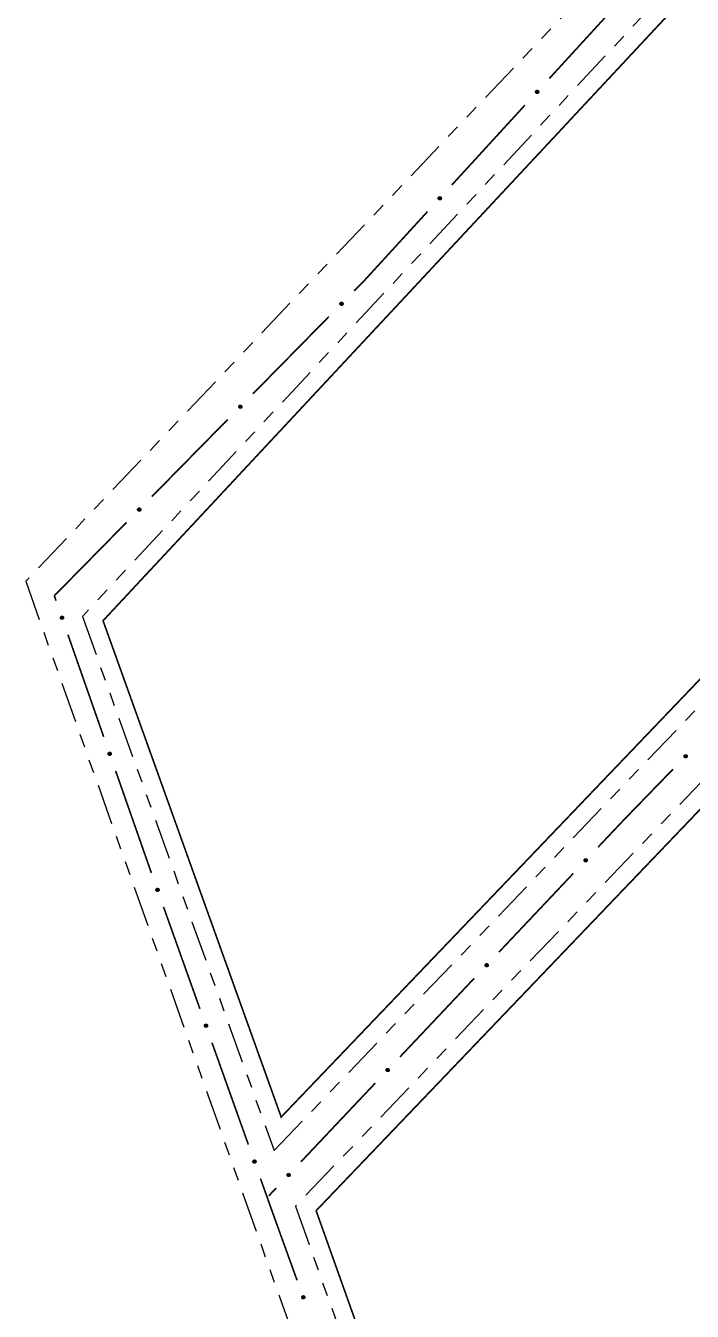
# Model space of a CAD drawing. Extents: x 212200 to 214553, y 4880545 to 4882659.
# Drawn here: x 213938.9 to 214012.8, y 4881554.6 to 4881697.3 of the extents above; entities that cross this region are included whole.
import ezdxf

# ---------------------------------------------------------------- set-up
doc = ezdxf.new("R2010")
doc.units = 0
doc.header["$LTSCALE"] = 1.5
doc.header["$MEASUREMENT"] = 0
doc.linetypes.add('TRACO_12', pattern=[2.5, 2, -0.5])
doc.linetypes.add('TRACO_25', pattern=[8, 3, -1, 1, -1, 1, -1])
for name, color, linetype in [('RU-QUADRA', 210, 'CONTINUOUS'), ('SV-EIXO-RUA-N-PAV', 6, 'CONTINUOUS'), ('SV-RUA-NAO-PAV', 7, 'CONTINUOUS')]:
    doc.layers.add(name, color=color, linetype=linetype)

msp = doc.modelspace()

# ---------------------------------------------------------------- linework, layer by layer
at = {"layer": 'RU-QUADRA', "linetype": 'TRACO_12', "const_width": 0.18, "flags": 128}
for points in [[(214079.989255, 4881694.151994), (214028.176331, 4881717.840353), (213947.46777, 4881631.260994), (213967.219818, 4881576.190486)], [(213990.788449, 4881510.471295), (214139.455802, 4881667.109286), (214089.6464, 4881689.77429), (213971.093895, 4881565.79925)]]:
    msp.add_lwpolyline(points, close=True, dxfattribs=at)
at = {"layer": 'SV-EIXO-RUA-N-PAV', "const_width": 0.18}
for points in [[(214005.044856, 4881700.269904), (213996.94549, 4881691.415512)], [(213994.245701, 4881688.464048), (213986.146334, 4881679.609655)], [(213983.446546, 4881676.658191), (213976.697074, 4881669.279531)], [(213976.467402, 4881669.02845), (213975.304052, 4881667.844691)], [(213976.697074, 4881669.279531), (213976.467402, 4881669.02845)], [(213972.500324, 4881664.991778), (213964.089141, 4881656.43304)], [(213961.285413, 4881653.580127), (213952.87423, 4881645.021389)], [(213950.070503, 4881642.168476), (213942.360252, 4881634.322966)], [(213942.360252, 4881634.322966), (213942.064531, 4881634.022057)], [(213942.064531, 4881634.022057), (213942.255533, 4881633.476419)], [(213943.577117, 4881629.701049), (213947.541866, 4881618.37494)], [(213948.86345, 4881614.59957), (213952.497804, 4881604.217303)], [(214010.666976, 4881614.784912), (214005.793365, 4881609.760181)], [(214005.262785, 4881609.213149), (214002.353998, 4881606.131111)], [(214005.793365, 4881609.760181), (214005.262785, 4881609.213149)], [(213952.497804, 4881604.217303), (213952.739018, 4881603.528224)], [(213952.739018, 4881603.528224), (213952.8297, 4881603.273991)], [(213999.608515, 4881603.222104), (213991.372065, 4881594.495083)], [(213954.173526, 4881599.50648), (213958.205002, 4881588.20395)], [(213988.626582, 4881591.586076), (213980.390133, 4881582.859054)], [(213959.548827, 4881584.436439), (213963.580303, 4881573.133908)], [(213977.64465, 4881579.950047), (213969.408201, 4881571.223025)], [(213964.924128, 4881569.366398), (213966.267954, 4881565.598888)], [(213965.976347, 4881567.586766), (213965.839064, 4881567.441307)], [(213966.662718, 4881568.314018), (213965.976347, 4881567.586766)], [(213966.267954, 4881565.598888), (213966.580576, 4881564.722429)], [(213966.580576, 4881564.722429), (213968.984191, 4881558.074133)]]:
    msp.add_lwpolyline(points, dxfattribs=at)
at = {"layer": 'SV-EIXO-RUA-N-PAV'}
for points in [[(213995.773797, 4881689.971498), (213995.776665, 4881689.922674), (213995.769146, 4881689.880125), (213995.752661, 4881689.846443), (213995.730332, 4881689.820477), (213995.704497, 4881689.796485), (213995.673113, 4881689.778044), (213995.633746, 4881689.765291), (213995.584789, 4881689.762071), (213995.541708, 4881689.772638), (213995.507821, 4881689.787033), (213995.479405, 4881689.808757), (213995.456519, 4881689.834245), (213995.438441, 4881689.867479), (213995.425907, 4881689.907499), (213995.42386, 4881689.956806), (213995.431517, 4881689.998469), (213995.448318, 4881690.030629), (213995.470339, 4881690.059059), (213995.497008, 4881690.083236), (213995.52792, 4881690.101161), (213995.568237, 4881690.113708), (213995.61693, 4881690.115084), (213995.65857, 4881690.107921), (213995.690958, 4881690.091576), (213995.718459, 4881690.069266), (213995.742838, 4881690.043646), (213995.762689, 4881690.01287), (213995.773797, 4881689.971498)], [(213984.974641, 4881678.165642), (213984.977509, 4881678.116818), (213984.969991, 4881678.074269), (213984.953505, 4881678.040586), (213984.931176, 4881678.014621), (213984.905341, 4881677.990629), (213984.873957, 4881677.972187), (213984.834591, 4881677.959435), (213984.785633, 4881677.956214), (213984.742553, 4881677.966781), (213984.708666, 4881677.981177), (213984.68025, 4881678.002901), (213984.657364, 4881678.028389), (213984.639286, 4881678.061622), (213984.626752, 4881678.101643), (213984.624705, 4881678.150949), (213984.632362, 4881678.192612), (213984.649163, 4881678.224773), (213984.671184, 4881678.253202), (213984.697853, 4881678.27738), (213984.728765, 4881678.295305), (213984.769082, 4881678.307852), (213984.817774, 4881678.309228), (213984.859415, 4881678.302065), (213984.891803, 4881678.28572), (213984.919304, 4881678.26341), (213984.943682, 4881678.23779), (213984.963534, 4881678.207014), (213984.974641, 4881678.165642)], [(213974.081411, 4881666.443553), (213974.082529, 4881666.394657), (213974.073491, 4881666.352405), (213974.055811, 4881666.319334), (213974.032567, 4881666.294185), (213974.005889, 4881666.271133), (213973.973865, 4881666.253827), (213973.934067, 4881666.242492), (213973.885026, 4881666.241026), (213973.842351, 4881666.253129), (213973.809001, 4881666.268728), (213973.781381, 4881666.291456), (213973.759422, 4881666.317747), (213973.742546, 4881666.351606), (213973.731453, 4881666.39205), (213973.731172, 4881666.441398), (213973.740316, 4881666.48276), (213973.758258, 4881666.514299), (213973.781282, 4881666.541922), (213973.8088, 4881666.565129), (213973.840334, 4881666.581936), (213973.881074, 4881666.593031), (213973.929785, 4881666.592663), (213973.971142, 4881666.584014), (213974.002924, 4881666.56652), (213974.029609, 4881666.54324), (213974.053054, 4881666.516763), (213974.071791, 4881666.485296), (213974.081411, 4881666.443553)], [(213962.8665, 4881655.031902), (213962.867618, 4881654.983006), (213962.858581, 4881654.940754), (213962.8409, 4881654.907683), (213962.817656, 4881654.882533), (213962.790978, 4881654.859482), (213962.758954, 4881654.842176), (213962.719156, 4881654.830841), (213962.670115, 4881654.829375), (213962.62744, 4881654.841478), (213962.594091, 4881654.857077), (213962.566471, 4881654.879805), (213962.544512, 4881654.906096), (213962.527635, 4881654.939955), (213962.516542, 4881654.980399), (213962.516261, 4881655.029747), (213962.525406, 4881655.071109), (213962.543347, 4881655.102648), (213962.566372, 4881655.130271), (213962.59389, 4881655.153478), (213962.625423, 4881655.170285), (213962.666163, 4881655.18138), (213962.714874, 4881655.181012), (213962.756232, 4881655.172363), (213962.788014, 4881655.154869), (213962.814698, 4881655.131588), (213962.838144, 4881655.105112), (213962.856881, 4881655.073645), (213962.8665, 4881655.031902)], [(213951.651589, 4881643.620251), (213951.652708, 4881643.571355), (213951.64367, 4881643.529103), (213951.625989, 4881643.496032), (213951.602745, 4881643.470882), (213951.576068, 4881643.447831), (213951.544044, 4881643.430525), (213951.504246, 4881643.41919), (213951.455205, 4881643.417724), (213951.41253, 4881643.429827), (213951.37918, 4881643.445426), (213951.35156, 4881643.468154), (213951.329601, 4881643.494445), (213951.312724, 4881643.528304), (213951.301631, 4881643.568748), (213951.301351, 4881643.618096), (213951.310495, 4881643.659458), (213951.328437, 4881643.690997), (213951.351461, 4881643.71862), (213951.378979, 4881643.741827), (213951.410512, 4881643.758634), (213951.451253, 4881643.769729), (213951.499963, 4881643.769361), (213951.541321, 4881643.760711), (213951.573103, 4881643.743218), (213951.599788, 4881643.719937), (213951.623233, 4881643.693461), (213951.64197, 4881643.661994), (213951.651589, 4881643.620251)], [(213942.972752, 4881631.760716), (213943.017116, 4881631.740128), (213943.051034, 4881631.713361), (213943.072898, 4881631.682894), (213943.085199, 4881631.650933), (213943.0941, 4881631.616818), (213943.095486, 4881631.580443), (213943.088082, 4881631.539731), (213943.067741, 4881631.495083), (213943.038037, 4881631.462139), (213943.009314, 4881631.439105), (213942.976726, 4881631.42436), (213942.94344, 4881631.416268), (213942.905609, 4881631.416078), (213942.864423, 4881631.423985), (213942.820023, 4881631.445525), (213942.786951, 4881631.471994), (213942.766577, 4881631.502019), (213942.75196, 4881631.534875), (213942.74329, 4881631.569812), (213942.742136, 4881631.605526), (213942.750171, 4881631.646979), (213942.772012, 4881631.69052), (213942.798035, 4881631.723808), (213942.827766, 4881631.744598), (213942.860437, 4881631.75826), (213942.894545, 4881631.767604), (213942.931052, 4881631.770519), (213942.972752, 4881631.760716)], [(213948.259085, 4881616.659237), (213948.303449, 4881616.638648), (213948.337367, 4881616.611881), (213948.359231, 4881616.581414), (213948.371532, 4881616.549453), (213948.380433, 4881616.515339), (213948.381819, 4881616.478964), (213948.374415, 4881616.438251), (213948.354074, 4881616.393603), (213948.32437, 4881616.360659), (213948.295647, 4881616.337626), (213948.263059, 4881616.322881), (213948.229773, 4881616.314789), (213948.191942, 4881616.314599), (213948.150756, 4881616.322505), (213948.106356, 4881616.344045), (213948.073284, 4881616.370515), (213948.05291, 4881616.400539), (213948.038293, 4881616.433395), (213948.029623, 4881616.468333), (213948.028469, 4881616.504047), (213948.036504, 4881616.5455), (213948.058345, 4881616.589041), (213948.084368, 4881616.622328), (213948.114099, 4881616.643119), (213948.14677, 4881616.65678), (213948.180878, 4881616.666124), (213948.217385, 4881616.669039), (213948.259085, 4881616.659237)], [(214012.238489, 4881616.247045), (214012.239928, 4881616.198157), (214012.231169, 4881616.155847), (214012.213706, 4881616.122661), (214012.190627, 4881616.097359), (214012.164102, 4881616.074133), (214012.132192, 4881616.056616), (214012.09247, 4881616.04502), (214012.043439, 4881616.043232), (214012.000686, 4881616.055054), (214011.967234, 4881616.070434), (214011.939465, 4881616.09298), (214011.917334, 4881616.119126), (214011.900235, 4881616.152874), (214011.888877, 4881616.193243), (214011.888272, 4881616.242589), (214011.897144, 4881616.28401), (214011.914878, 4881616.315666), (214011.937721, 4881616.343439), (214011.965085, 4881616.366827), (214011.996508, 4881616.38384), (214012.037174, 4881616.395203), (214012.085886, 4881616.395155), (214012.1273, 4881616.386778), (214012.159196, 4881616.369493), (214012.186033, 4881616.346389), (214012.209652, 4881616.320067), (214012.228596, 4881616.288724), (214012.238489, 4881616.247045)], [(214001.159931, 4881604.705544), (214001.162037, 4881604.656681), (214001.153855, 4881604.614255), (214001.136847, 4881604.580833), (214001.114116, 4881604.555219), (214001.08791, 4881604.531633), (214001.056242, 4881604.513683), (214001.016681, 4881604.501546), (214000.96768, 4881604.499089), (214000.924769, 4881604.510326), (214000.891111, 4881604.525248), (214000.863037, 4881604.547413), (214000.840551, 4881604.573255), (214000.822994, 4881604.606766), (214000.811085, 4881604.646977), (214000.809807, 4881604.69631), (214000.818113, 4881604.737848), (214000.835414, 4881604.769743), (214000.857875, 4881604.797825), (214000.884918, 4881604.821584), (214000.916105, 4881604.839025), (214000.956613, 4881604.850942), (214001.005321, 4881604.851558), (214001.046845, 4881604.843747), (214001.078975, 4881604.826899), (214001.106124, 4881604.804163), (214001.1301, 4881604.778166), (214001.149469, 4881604.747084), (214001.159931, 4881604.705544)], [(213953.557025, 4881601.562547), (213953.601509, 4881601.542221), (213953.635585, 4881601.515654), (213953.657628, 4881601.485317), (213953.670117, 4881601.453429), (213953.67922, 4881601.419367), (213953.68082, 4881601.383001), (213953.673656, 4881601.342245), (213953.653578, 4881601.297478), (213953.62407, 4881601.26436), (213953.595483, 4881601.241157), (213953.562982, 4881601.22622), (213953.529745, 4881601.217932), (213953.491915, 4881601.217519), (213953.450684, 4881601.225183), (213953.406158, 4881601.246461), (213953.372929, 4881601.272734), (213953.352379, 4881601.302638), (213953.337569, 4881601.335407), (213953.328693, 4881601.370293), (213953.327328, 4881601.406), (213953.335118, 4881601.447499), (213953.356702, 4881601.491169), (213953.382529, 4881601.524609), (213953.412136, 4881601.545574), (213953.444726, 4881601.559428), (213953.478778, 4881601.568973), (213953.515267, 4881601.572104), (213953.557025, 4881601.562547)], [(213990.177998, 4881593.069515), (213990.180105, 4881593.020652), (213990.171923, 4881592.978226), (213990.154915, 4881592.944804), (213990.132184, 4881592.91919), (213990.105977, 4881592.895604), (213990.07431, 4881592.877654), (213990.034749, 4881592.865517), (213989.985748, 4881592.86306), (213989.942837, 4881592.874298), (213989.909179, 4881592.88922), (213989.881105, 4881592.911384), (213989.858619, 4881592.937226), (213989.841061, 4881592.970737), (213989.829153, 4881593.010948), (213989.827875, 4881593.060281), (213989.836181, 4881593.101819), (213989.853481, 4881593.133714), (213989.875943, 4881593.161797), (213989.902986, 4881593.185555), (213989.934173, 4881593.202996), (213989.974681, 4881593.214913), (213990.023389, 4881593.21553), (213990.064913, 4881593.207718), (213990.097042, 4881593.19087), (213990.124192, 4881593.168134), (213990.148168, 4881593.142137), (213990.167537, 4881593.111055), (213990.177998, 4881593.069515)], [(213958.932326, 4881586.492506), (213958.976811, 4881586.472179), (213959.010886, 4881586.445613), (213959.03293, 4881586.415276), (213959.045418, 4881586.383388), (213959.054521, 4881586.349326), (213959.056121, 4881586.31296), (213959.048957, 4881586.272204), (213959.02888, 4881586.227437), (213958.999371, 4881586.194319), (213958.970784, 4881586.171116), (213958.938284, 4881586.156179), (213958.905046, 4881586.147891), (213958.867216, 4881586.147478), (213958.825985, 4881586.155142), (213958.781459, 4881586.176419), (213958.748231, 4881586.202693), (213958.72768, 4881586.232597), (213958.71287, 4881586.265366), (213958.703994, 4881586.300252), (213958.702629, 4881586.335959), (213958.71042, 4881586.377458), (213958.732003, 4881586.421128), (213958.75783, 4881586.454568), (213958.787437, 4881586.475533), (213958.820027, 4881586.489387), (213958.85408, 4881586.498932), (213958.890569, 4881586.502063), (213958.932326, 4881586.492506)], [(213979.196066, 4881581.433486), (213979.198172, 4881581.384623), (213979.189991, 4881581.342197), (213979.172982, 4881581.308776), (213979.150251, 4881581.283161), (213979.124045, 4881581.259576), (213979.092377, 4881581.241625), (213979.052817, 4881581.229488), (213979.003815, 4881581.227031), (213978.960905, 4881581.238269), (213978.927246, 4881581.253191), (213978.899172, 4881581.275356), (213978.876687, 4881581.301197), (213978.859129, 4881581.334709), (213978.847221, 4881581.37492), (213978.845942, 4881581.424252), (213978.854249, 4881581.465791), (213978.871549, 4881581.497686), (213978.89401, 4881581.525768), (213978.921054, 4881581.549527), (213978.952241, 4881581.566968), (213978.992749, 4881581.578885), (213979.041457, 4881581.579501), (213979.082981, 4881581.571689), (213979.11511, 4881581.554842), (213979.14226, 4881581.532106), (213979.166236, 4881581.506109), (213979.185605, 4881581.475027), (213979.196066, 4881581.433486)], [(213964.307628, 4881571.422465), (213964.352112, 4881571.402138), (213964.386188, 4881571.375572), (213964.408231, 4881571.345235), (213964.42072, 4881571.313347), (213964.429822, 4881571.279285), (213964.431422, 4881571.242919), (213964.424258, 4881571.202163), (213964.404181, 4881571.157396), (213964.374672, 4881571.124278), (213964.346086, 4881571.101075), (213964.313585, 4881571.086138), (213964.280347, 4881571.07785), (213964.242518, 4881571.077437), (213964.201286, 4881571.085101), (213964.15676, 4881571.106378), (213964.123532, 4881571.132652), (213964.102981, 4881571.162556), (213964.088171, 4881571.195325), (213964.079295, 4881571.230211), (213964.07793, 4881571.265918), (213964.085721, 4881571.307417), (213964.107304, 4881571.351087), (213964.133131, 4881571.384527), (213964.162738, 4881571.405492), (213964.195328, 4881571.419346), (213964.229381, 4881571.428891), (213964.26587, 4881571.432022), (213964.307628, 4881571.422465)], [(213968.214134, 4881569.797458), (213968.21624, 4881569.748595), (213968.208059, 4881569.706169), (213968.19105, 4881569.672747), (213968.168319, 4881569.647133), (213968.142113, 4881569.623547), (213968.110445, 4881569.605597), (213968.070884, 4881569.59346), (213968.021883, 4881569.591003), (213967.978972, 4881569.60224), (213967.945314, 4881569.617162), (213967.91724, 4881569.639327), (213967.894754, 4881569.665169), (213967.877197, 4881569.69868), (213967.865288, 4881569.738891), (213967.86401, 4881569.788224), (213967.872316, 4881569.829762), (213967.889617, 4881569.861657), (213967.912078, 4881569.88974), (213967.939121, 4881569.913498), (213967.970308, 4881569.930939), (213968.010816, 4881569.942856), (213968.059524, 4881569.943472), (213968.101048, 4881569.935661), (213968.133178, 4881569.918813), (213968.160327, 4881569.896077), (213968.184303, 4881569.87008), (213968.203672, 4881569.838998), (213968.214134, 4881569.797458)], [(213969.718862, 4881556.36583), (213969.763433, 4881556.345695), (213969.797622, 4881556.319276), (213969.819796, 4881556.289033), (213969.832422, 4881556.257199), (213969.84167, 4881556.223177), (213969.843427, 4881556.186818), (213969.836438, 4881556.146032), (213969.816553, 4881556.101179), (213969.787187, 4881556.067934), (213969.7587, 4881556.044609), (213969.726264, 4881556.029532), (213969.693062, 4881556.021102), (213969.655235, 4881556.020526), (213969.613971, 4881556.028012), (213969.569354, 4881556.049099), (213969.536013, 4881556.075229), (213969.515334, 4881556.105045), (213969.500383, 4881556.13775), (213969.491357, 4881556.172597), (213969.489839, 4881556.208298), (213969.497451, 4881556.24983), (213969.518847, 4881556.293592), (213969.54453, 4881556.327143), (213969.574047, 4881556.348235), (213969.606577, 4881556.362229), (213969.640588, 4881556.37192), (213969.677063, 4881556.375208), (213969.718862, 4881556.36583)]]:
    msp.add_lwpolyline(points, close=True, dxfattribs=at)
for points in [[(213995.52792, 4881690.101161), (213995.42386, 4881689.956806)], [(213995.568237, 4881690.113708), (213995.425907, 4881689.907499)], [(213995.546117, 4881690.101766), (213995.429777, 4881689.93819)], [(213995.497008, 4881690.083236), (213995.431517, 4881689.998469)], [(213995.510004, 4881690.088567), (213995.431658, 4881689.982701)], [(213995.59112, 4881690.11053), (213995.433851, 4881689.890081)], [(213995.61693, 4881690.115084), (213995.438441, 4881689.867479)], [(213995.635546, 4881690.110577), (213995.449898, 4881689.85506)], [(213995.65857, 4881690.107921), (213995.456519, 4881689.834245)], [(213995.671854, 4881690.097707), (213995.469629, 4881689.824066)], [(213995.690958, 4881690.091576), (213995.479405, 4881689.808757)], [(213995.702637, 4881690.078796), (213995.492872, 4881689.800956)], [(213995.718459, 4881690.069266), (213995.507821, 4881689.787033)], [(213995.728901, 4881690.052922), (213995.529438, 4881689.782302)], [(213995.742838, 4881690.043646), (213995.541708, 4881689.772638)], [(213995.749467, 4881690.024864), (213995.566668, 4881689.770439)], [(213995.762689, 4881690.01287), (213995.584789, 4881689.762071)], [(213995.766349, 4881689.992778), (213995.610258, 4881689.767551)], [(213995.773797, 4881689.971498), (213995.633746, 4881689.765291)], [(213995.774278, 4881689.94484), (213995.65811, 4881689.777409)], [(213995.776665, 4881689.922674), (213995.673113, 4881689.778044)], [(213995.772483, 4881689.898401), (213995.694052, 4881689.794462)], [(213995.769146, 4881689.880125), (213995.704497, 4881689.796485)], [(213984.728765, 4881678.295305), (213984.624705, 4881678.150949)], [(213984.769082, 4881678.307852), (213984.626752, 4881678.101643)], [(213984.746962, 4881678.295909), (213984.630622, 4881678.132334)], [(213984.697853, 4881678.27738), (213984.632362, 4881678.192612)], [(213984.710848, 4881678.282711), (213984.632503, 4881678.176845)], [(213984.791965, 4881678.304674), (213984.634696, 4881678.084224)], [(213984.817774, 4881678.309228), (213984.639286, 4881678.061622)], [(213984.836391, 4881678.304721), (213984.650743, 4881678.049204)], [(213984.859415, 4881678.302065), (213984.657364, 4881678.028389)], [(213984.872699, 4881678.291851), (213984.670474, 4881678.01821)], [(213984.891803, 4881678.28572), (213984.68025, 4881678.002901)], [(213984.903482, 4881678.272939), (213984.693717, 4881677.9951)], [(213984.919304, 4881678.26341), (213984.708666, 4881677.981177)], [(213984.929745, 4881678.247066), (213984.730283, 4881677.976446)], [(213984.943682, 4881678.23779), (213984.742553, 4881677.966781)], [(213984.950311, 4881678.219007), (213984.767512, 4881677.964583)], [(213984.963534, 4881678.207014), (213984.785633, 4881677.956214)], [(213984.967193, 4881678.186921), (213984.811103, 4881677.961695)], [(213984.974641, 4881678.165642), (213984.834591, 4881677.959435)], [(213984.975123, 4881678.138983), (213984.858955, 4881677.971552)], [(213984.977509, 4881678.116818), (213984.873957, 4881677.972187)], [(213984.973328, 4881678.092544), (213984.894896, 4881677.988606)], [(213984.969991, 4881678.074269), (213984.905341, 4881677.990629)], [(213973.840334, 4881666.581936), (213973.731172, 4881666.441398)], [(213973.881074, 4881666.593031), (213973.731453, 4881666.39205)], [(213973.858541, 4881666.581888), (213973.736419, 4881666.422583)], [(213973.903829, 4881666.589036), (213973.738768, 4881666.374358)], [(213973.821978, 4881666.569991), (213973.739892, 4881666.466998)], [(213973.8088, 4881666.565129), (213973.740316, 4881666.48276)], [(213973.929785, 4881666.592663), (213973.742546, 4881666.351606)], [(213973.948228, 4881666.587492), (213973.753551, 4881666.338785)], [(213973.971142, 4881666.584014), (213973.759422, 4881666.317747)], [(213973.984052, 4881666.57333), (213973.772159, 4881666.307106)], [(213974.002924, 4881666.56652), (213973.781381, 4881666.291456)], [(213974.014138, 4881666.553329), (213973.79456, 4881666.283178)], [(213974.029609, 4881666.54324), (213973.809001, 4881666.268728)], [(213974.039458, 4881666.526532), (213973.830435, 4881666.263227)], [(213974.053054, 4881666.516763), (213973.842351, 4881666.253129)], [(213974.059007, 4881666.497755), (213973.867216, 4881666.250038)], [(213974.071791, 4881666.485296), (213973.885026, 4881666.241026)], [(213974.074729, 4881666.465085), (213973.910675, 4881666.245591)], [(213974.081411, 4881666.443553), (213973.934067, 4881666.242492)], [(213974.080938, 4881666.416894), (213973.958849, 4881666.25373)], [(213974.082529, 4881666.394657), (213973.973865, 4881666.253827)], [(213974.077481, 4881666.370549), (213973.995378, 4881666.269486)], [(213974.073491, 4881666.352405), (213974.005889, 4881666.271133)], [(213962.625423, 4881655.170285), (213962.516261, 4881655.029747)], [(213962.666163, 4881655.18138), (213962.516542, 4881654.980399)], [(213962.64363, 4881655.170237), (213962.521508, 4881655.010932)], [(213962.688918, 4881655.177385), (213962.523857, 4881654.962707)], [(213962.607068, 4881655.15834), (213962.524982, 4881655.055347)], [(213962.59389, 4881655.153478), (213962.525406, 4881655.071109)], [(213962.714874, 4881655.181012), (213962.527635, 4881654.939955)], [(213962.733317, 4881655.175841), (213962.53864, 4881654.927134)], [(213962.756232, 4881655.172363), (213962.544512, 4881654.906096)], [(213962.769142, 4881655.161679), (213962.557249, 4881654.895455)], [(213962.788014, 4881655.154869), (213962.566471, 4881654.879805)], [(213962.799227, 4881655.141678), (213962.57965, 4881654.871527)], [(213962.814698, 4881655.131588), (213962.594091, 4881654.857077)], [(213962.824548, 4881655.114881), (213962.615524, 4881654.851576)], [(213962.838144, 4881655.105112), (213962.62744, 4881654.841478)], [(213962.844096, 4881655.086104), (213962.652305, 4881654.838387)], [(213962.856881, 4881655.073645), (213962.670115, 4881654.829375)], [(213962.859818, 4881655.053434), (213962.695764, 4881654.83394)], [(213962.8665, 4881655.031902), (213962.719156, 4881654.830841)], [(213962.866027, 4881655.005243), (213962.743938, 4881654.842079)], [(213962.867618, 4881654.983006), (213962.758954, 4881654.842176)], [(213962.86257, 4881654.958898), (213962.780468, 4881654.857835)], [(213962.858581, 4881654.940754), (213962.790978, 4881654.859482)], [(213951.410512, 4881643.758634), (213951.301351, 4881643.618096)], [(213951.451253, 4881643.769729), (213951.301631, 4881643.568748)], [(213951.42872, 4881643.758586), (213951.306598, 4881643.599281)], [(213951.474008, 4881643.765734), (213951.308947, 4881643.551056)], [(213951.392157, 4881643.746689), (213951.310071, 4881643.643696)], [(213951.378979, 4881643.741827), (213951.310495, 4881643.659458)], [(213951.499963, 4881643.769361), (213951.312724, 4881643.528304)], [(213951.518407, 4881643.76419), (213951.32373, 4881643.515483)], [(213951.541321, 4881643.760711), (213951.329601, 4881643.494445)], [(213951.554231, 4881643.750028), (213951.342338, 4881643.483803)], [(213951.573103, 4881643.743218), (213951.35156, 4881643.468154)], [(213951.584317, 4881643.730027), (213951.364739, 4881643.459876)], [(213951.599788, 4881643.719937), (213951.37918, 4881643.445426)], [(213951.609637, 4881643.70323), (213951.400614, 4881643.439925)], [(213951.623233, 4881643.693461), (213951.41253, 4881643.429827)], [(213951.629185, 4881643.674453), (213951.437395, 4881643.426736)], [(213951.64197, 4881643.661994), (213951.455205, 4881643.417724)], [(213951.644908, 4881643.641783), (213951.480854, 4881643.422289)], [(213951.651589, 4881643.620251), (213951.504246, 4881643.41919)], [(213951.651116, 4881643.593592), (213951.529028, 4881643.430427)], [(213951.652708, 4881643.571355), (213951.544044, 4881643.430525)], [(213951.64766, 4881643.547247), (213951.565557, 4881643.446183)], [(213951.64367, 4881643.529103), (213951.576068, 4881643.447831)], [(213942.742136, 4881631.605526), (213942.820023, 4881631.445525)], [(213942.74329, 4881631.569812), (213942.786951, 4881631.471994)], [(213942.744747, 4881631.583783), (213942.800905, 4881631.464653)], [(213942.750171, 4881631.646979), (213942.864423, 4881631.423985)], [(213942.750218, 4881631.621841), (213942.839222, 4881631.441924)], [(213942.763804, 4881631.665631), (213942.883527, 4881631.422736)], [(213942.772012, 4881631.69052), (213942.905609, 4881631.416078)], [(213942.784795, 4881631.704785), (213942.921972, 4881631.420291)], [(213942.798035, 4881631.723808), (213942.94344, 4881631.416268)], [(213942.813321, 4881631.730673), (213942.958613, 4881631.422997)], [(213942.827766, 4881631.744598), (213942.976726, 4881631.42436)], [(213942.844552, 4881631.748834), (213942.989973, 4881631.432529)], [(213942.860437, 4881631.75826), (213943.009314, 4881631.439105)], [(213942.879776, 4881631.759719), (213943.023715, 4881631.455906)], [(213942.894545, 4881631.767604), (213943.038037, 4881631.462139)], [(213942.914228, 4881631.76455), (213943.051791, 4881631.483083)], [(213942.931052, 4881631.770519), (213943.067741, 4881631.495083)], [(213942.950482, 4881631.76423), (213943.074971, 4881631.520111)], [(213942.972752, 4881631.760716), (213943.088082, 4881631.539731)], [(213942.996462, 4881631.74852), (213943.088943, 4881631.566928)], [(213943.017116, 4881631.740128), (213943.095486, 4881631.580443)], [(213943.036517, 4881631.724953), (213943.090937, 4881631.60666)], [(213943.051034, 4881631.713361), (213943.0941, 4881631.616818)], [(213948.028469, 4881616.504047), (213948.106356, 4881616.344045)], [(213948.029623, 4881616.468333), (213948.073284, 4881616.370515)], [(213948.03108, 4881616.482303), (213948.087238, 4881616.363174)], [(213948.036504, 4881616.5455), (213948.150756, 4881616.322505)], [(213948.036551, 4881616.520362), (213948.125555, 4881616.340444)], [(213948.050137, 4881616.564151), (213948.16986, 4881616.321256)], [(213948.058345, 4881616.589041), (213948.191942, 4881616.314599)], [(213948.071128, 4881616.603305), (213948.208305, 4881616.318811)], [(213948.084368, 4881616.622328), (213948.229773, 4881616.314789)], [(213948.099654, 4881616.629194), (213948.244946, 4881616.321517)], [(213948.114099, 4881616.643119), (213948.263059, 4881616.322881)], [(213948.130885, 4881616.647355), (213948.276306, 4881616.33105)], [(213948.14677, 4881616.65678), (213948.295647, 4881616.337626)], [(213948.166109, 4881616.658239), (213948.310048, 4881616.354427)], [(213948.180878, 4881616.666124), (213948.32437, 4881616.360659)], [(213948.200561, 4881616.663071), (213948.338124, 4881616.381603)], [(213948.217385, 4881616.669039), (213948.354074, 4881616.393603)], [(213948.236815, 4881616.66275), (213948.361304, 4881616.418632)], [(213948.259085, 4881616.659237), (213948.374415, 4881616.438251)], [(213948.282795, 4881616.64704), (213948.375276, 4881616.465448)], [(213948.303449, 4881616.638648), (213948.381819, 4881616.478964)], [(213948.32285, 4881616.623473), (213948.37727, 4881616.505181)], [(213948.337367, 4881616.611881), (213948.380433, 4881616.515339)], [(214011.996508, 4881616.38384), (214011.888272, 4881616.242589)], [(214012.037174, 4881616.395203), (214011.888877, 4881616.193243)], [(214012.014715, 4881616.383912), (214011.893642, 4881616.223808)], [(214012.059955, 4881616.391358), (214011.896308, 4881616.1756)], [(214011.978231, 4881616.371776), (214011.896824, 4881616.268245)], [(214011.965085, 4881616.366827), (214011.897144, 4881616.28401)], [(214012.085886, 4881616.395155), (214011.900235, 4881616.152874)], [(214012.104363, 4881616.390106), (214011.911325, 4881616.140125)], [(214012.1273, 4881616.386778), (214011.917334, 4881616.119126)], [(214012.14028, 4881616.37618), (214011.930141, 4881616.108568)], [(214012.159196, 4881616.369493), (214011.939465, 4881616.09298)], [(214012.170496, 4881616.356377), (214011.952698, 4881616.084788)], [(214012.186033, 4881616.346389), (214011.967234, 4881616.070434)], [(214012.195992, 4881616.329746), (214011.988704, 4881616.065073)], [(214012.209652, 4881616.320067), (214012.000686, 4881616.055054)], [(214012.215729, 4881616.301099), (214012.02557, 4881616.052127)], [(214012.228596, 4881616.288724), (214012.043439, 4881616.043232)], [(214012.231666, 4881616.268533), (214012.069058, 4881616.047966)], [(214012.238489, 4881616.247045), (214012.09247, 4881616.04502)], [(214012.238191, 4881616.220384), (214012.117177, 4881616.05642)], [(214012.239928, 4881616.198157), (214012.132192, 4881616.056616)], [(214012.235039, 4881616.174017), (214012.153602, 4881616.072416)], [(214012.231169, 4881616.155847), (214012.164102, 4881616.074133)], [(214000.916105, 4881604.839025), (214000.809807, 4881604.69631)], [(214000.956613, 4881604.850942), (214000.811085, 4881604.646977)], [(214000.93431, 4881604.839345), (214000.815433, 4881604.677604)], [(214000.897995, 4881604.826712), (214000.818008, 4881604.722081)], [(214000.884918, 4881604.821584), (214000.818113, 4881604.737848)], [(214000.979444, 4881604.847408), (214000.818757, 4881604.629437)], [(214001.005321, 4881604.851558), (214000.822994, 4881604.606766)], [(214001.023865, 4881604.846762), (214000.834256, 4881604.59417)], [(214001.046845, 4881604.843747), (214000.840551, 4881604.573255)], [(214001.059969, 4881604.833327), (214000.853501, 4881604.562873)], [(214001.078975, 4881604.826899), (214000.863037, 4881604.547413)], [(214001.090453, 4881604.813938), (214000.876381, 4881604.539403)], [(214001.106124, 4881604.804163), (214000.891111, 4881604.525248)], [(214001.11631, 4881604.787658), (214000.912651, 4881604.520181)], [(214001.1301, 4881604.778166), (214000.924769, 4881604.510326)], [(214001.136435, 4881604.759282), (214000.949691, 4881604.507739)], [(214001.149469, 4881604.747084), (214000.96768, 4881604.499089)], [(214001.152815, 4881604.726937), (214000.993232, 4881604.504171)], [(214001.159931, 4881604.705544), (214001.016681, 4881604.501546)], [(214001.159996, 4881604.678881), (214001.041231, 4881604.513282)], [(214001.162037, 4881604.656681), (214001.056242, 4881604.513683)], [(214001.157477, 4881604.632475), (214001.077435, 4881604.529773)], [(214001.153855, 4881604.614255), (214001.08791, 4881604.531633)], [(213953.464056, 4881601.561001), (213953.609785, 4881601.258043)], [(213953.478778, 4881601.568973), (213953.62407, 4881601.26436)], [(213953.498479, 4881601.566036), (213953.637699, 4881601.285385)], [(213953.515267, 4881601.572104), (213953.653578, 4881601.297478)], [(213953.534735, 4881601.565929), (213953.660661, 4881601.322549)], [(213953.557025, 4881601.562547), (213953.673656, 4881601.342245)], [(213953.327328, 4881601.406), (213953.406158, 4881601.246461)], [(213953.328693, 4881601.370293), (213953.372929, 4881601.272734)], [(213953.330067, 4881601.384272), (213953.386927, 4881601.265476)], [(213953.335118, 4881601.447499), (213953.450684, 4881601.225183)], [(213953.335314, 4881601.422362), (213953.425377, 4881601.242973)], [(213953.348641, 4881601.466231), (213953.469795, 4881601.224046)], [(213953.356702, 4881601.491169), (213953.491915, 4881601.217519)], [(213953.369401, 4881601.505508), (213953.508253, 4881601.221828)], [(213953.382529, 4881601.524609), (213953.529745, 4881601.217932)], [(213953.397774, 4881601.531564), (213953.544877, 4881601.22475)], [(213953.412136, 4881601.545574), (213953.562982, 4881601.22622)], [(213953.428897, 4881601.549909), (213953.576181, 4881601.234467)], [(213953.444726, 4881601.559428), (213953.595483, 4881601.241157)], [(213953.580806, 4881601.550491), (213953.674356, 4881601.369447)], [(213953.601509, 4881601.542221), (213953.68082, 4881601.383001)], [(213953.621, 4881601.52716), (213953.676117, 4881601.409191)], [(213953.635585, 4881601.515654), (213953.67922, 4881601.419367)], [(213989.934173, 4881593.202996), (213989.827875, 4881593.060281)], [(213989.974681, 4881593.214913), (213989.829153, 4881593.010948)], [(213989.952378, 4881593.203317), (213989.833501, 4881593.041575)], [(213989.916063, 4881593.190683), (213989.836076, 4881593.086052)], [(213989.902986, 4881593.185555), (213989.836181, 4881593.101819)], [(213989.997512, 4881593.211379), (213989.836824, 4881592.993408)], [(213990.023389, 4881593.21553), (213989.841061, 4881592.970737)], [(213990.041933, 4881593.210733), (213989.852323, 4881592.958141)], [(213990.064913, 4881593.207718), (213989.858619, 4881592.937226)], [(213990.078036, 4881593.197298), (213989.871569, 4881592.926844)], [(213990.097042, 4881593.19087), (213989.881105, 4881592.911384)], [(213990.10852, 4881593.177909), (213989.894448, 4881592.903374)], [(213990.124192, 4881593.168134), (213989.909179, 4881592.88922)], [(213990.134377, 4881593.151629), (213989.930719, 4881592.884152)], [(213990.148168, 4881593.142137), (213989.942837, 4881592.874298)], [(213990.154503, 4881593.123253), (213989.967759, 4881592.87171)], [(213990.167537, 4881593.111055), (213989.985748, 4881592.86306)], [(213990.170883, 4881593.090908), (213990.011299, 4881592.868143)], [(213990.177998, 4881593.069515), (213990.034749, 4881592.865517)], [(213990.178064, 4881593.042852), (213990.059299, 4881592.877253)], [(213990.180105, 4881593.020652), (213990.07431, 4881592.877654)], [(213990.175545, 4881592.996447), (213990.095502, 4881592.893744)], [(213990.171923, 4881592.978226), (213990.105977, 4881592.895604)], [(213958.702629, 4881586.335959), (213958.781459, 4881586.176419)], [(213958.703994, 4881586.300252), (213958.748231, 4881586.202693)], [(213958.705368, 4881586.314231), (213958.762228, 4881586.195435)], [(213958.71042, 4881586.377458), (213958.825985, 4881586.155142)], [(213958.710615, 4881586.352321), (213958.800678, 4881586.172932)], [(213958.723942, 4881586.39619), (213958.845096, 4881586.154005)], [(213958.732003, 4881586.421128), (213958.867216, 4881586.147478)], [(213958.744702, 4881586.435467), (213958.883554, 4881586.151787)], [(213958.75783, 4881586.454568), (213958.905046, 4881586.147891)], [(213958.773075, 4881586.461523), (213958.920179, 4881586.154709)], [(213958.787437, 4881586.475533), (213958.938284, 4881586.156179)], [(213958.804198, 4881586.479868), (213958.951482, 4881586.164426)], [(213958.820027, 4881586.489387), (213958.970784, 4881586.171116)], [(213958.839358, 4881586.49096), (213958.985086, 4881586.188002)], [(213958.85408, 4881586.498932), (213958.999371, 4881586.194319)], [(213958.87378, 4881586.495995), (213959.013001, 4881586.215344)], [(213958.890569, 4881586.502063), (213959.02888, 4881586.227437)], [(213958.910036, 4881586.495888), (213959.035962, 4881586.252508)], [(213958.932326, 4881586.492506), (213959.048957, 4881586.272204)], [(213958.956107, 4881586.480449), (213959.049658, 4881586.299406)], [(213958.976811, 4881586.472179), (213959.056121, 4881586.31296)], [(213958.996301, 4881586.457119), (213959.051418, 4881586.33915)], [(213959.010886, 4881586.445613), (213959.054521, 4881586.349326)], [(213978.952241, 4881581.566968), (213978.845942, 4881581.424252)], [(213978.992749, 4881581.578885), (213978.847221, 4881581.37492)], [(213978.970445, 4881581.567288), (213978.851569, 4881581.405547)], [(213978.934131, 4881581.554655), (213978.854143, 4881581.450023)], [(213978.921054, 4881581.549527), (213978.854249, 4881581.465791)], [(213979.01558, 4881581.57535), (213978.854892, 4881581.357379)], [(213979.041457, 4881581.579501), (213978.859129, 4881581.334709)], [(213979.060001, 4881581.574704), (213978.870391, 4881581.322113)], [(213979.082981, 4881581.571689), (213978.876687, 4881581.301197)], [(213979.096104, 4881581.561269), (213978.889636, 4881581.290816)], [(213979.11511, 4881581.554842), (213978.899172, 4881581.275356)], [(213979.126588, 4881581.54188), (213978.912516, 4881581.267346)], [(213979.14226, 4881581.532106), (213978.927246, 4881581.253191)], [(213979.152445, 4881581.515601), (213978.948787, 4881581.248124)], [(213979.166236, 4881581.506109), (213978.960905, 4881581.238269)], [(213979.172571, 4881581.487225), (213978.985827, 4881581.235681)], [(213979.185605, 4881581.475027), (213979.003815, 4881581.227031)], [(213979.188951, 4881581.454879), (213979.029367, 4881581.232114)], [(213979.196066, 4881581.433486), (213979.052817, 4881581.229488)], [(213979.196132, 4881581.406824), (213979.077367, 4881581.241224)], [(213979.198172, 4881581.384623), (213979.092377, 4881581.241625)], [(213979.193613, 4881581.360418), (213979.11357, 4881581.257716)], [(213979.189991, 4881581.342197), (213979.124045, 4881581.259576)], [(213964.07793, 4881571.265918), (213964.15676, 4881571.106378)], [(213964.079295, 4881571.230211), (213964.123532, 4881571.132652)], [(213964.080669, 4881571.24419), (213964.13753, 4881571.125394)], [(213964.085721, 4881571.307417), (213964.201286, 4881571.085101)], [(213964.085917, 4881571.28228), (213964.17598, 4881571.102891)], [(213964.099243, 4881571.326149), (213964.220397, 4881571.083964)], [(213964.107304, 4881571.351087), (213964.242518, 4881571.077437)], [(213964.120003, 4881571.365426), (213964.258855, 4881571.081746)], [(213964.133131, 4881571.384527), (213964.280347, 4881571.07785)], [(213964.148376, 4881571.391482), (213964.29548, 4881571.084668)], [(213964.162738, 4881571.405492), (213964.313585, 4881571.086138)], [(213964.1795, 4881571.409827), (213964.326783, 4881571.094385)], [(213964.195328, 4881571.419346), (213964.346086, 4881571.101075)], [(213964.214659, 4881571.420919), (213964.360387, 4881571.117961)], [(213964.229381, 4881571.428891), (213964.374672, 4881571.124278)], [(213964.249081, 4881571.425954), (213964.388302, 4881571.145303)], [(213964.26587, 4881571.432022), (213964.404181, 4881571.157396)], [(213964.285337, 4881571.425847), (213964.411264, 4881571.182467)], [(213964.307628, 4881571.422465), (213964.424258, 4881571.202163)], [(213964.331409, 4881571.410408), (213964.424959, 4881571.229365)], [(213964.352112, 4881571.402138), (213964.431422, 4881571.242919)], [(213964.371602, 4881571.387078), (213964.426719, 4881571.269109)], [(213964.386188, 4881571.375572), (213964.429822, 4881571.279285)], [(213967.970308, 4881569.930939), (213967.86401, 4881569.788224)], [(213968.010816, 4881569.942856), (213967.865288, 4881569.738891)], [(213967.988513, 4881569.931259), (213967.869636, 4881569.769518)], [(213967.952198, 4881569.918626), (213967.872211, 4881569.813995)], [(213967.939121, 4881569.913498), (213967.872316, 4881569.829762)], [(213968.033647, 4881569.939322), (213967.87296, 4881569.721351)], [(213968.059524, 4881569.943472), (213967.877197, 4881569.69868)], [(213968.078068, 4881569.938676), (213967.888459, 4881569.686084)], [(213968.101048, 4881569.935661), (213967.894754, 4881569.665169)], [(213968.114172, 4881569.925241), (213967.907704, 4881569.654787)], [(213968.133178, 4881569.918813), (213967.91724, 4881569.639327)], [(213968.144656, 4881569.905852), (213967.930584, 4881569.631317)], [(213968.160327, 4881569.896077), (213967.945314, 4881569.617162)], [(213968.170513, 4881569.879572), (213967.966854, 4881569.612095)], [(213968.184303, 4881569.87008), (213967.978972, 4881569.60224)], [(213968.190639, 4881569.851196), (213968.003894, 4881569.599653)], [(213968.203672, 4881569.838998), (213968.021883, 4881569.591003)], [(213968.207018, 4881569.818851), (213968.047435, 4881569.596085)], [(213968.214134, 4881569.797458), (213968.070884, 4881569.59346)], [(213968.2142, 4881569.770795), (213968.095434, 4881569.605196)], [(213968.21624, 4881569.748595), (213968.110445, 4881569.605597)], [(213968.21168, 4881569.724389), (213968.131638, 4881569.621687)], [(213968.208059, 4881569.706169), (213968.142113, 4881569.623547)], [(213969.489839, 4881556.208298), (213969.569354, 4881556.049099)], [(213969.491357, 4881556.172597), (213969.536013, 4881556.075229)], [(213969.492671, 4881556.186582), (213969.550042, 4881556.068031)], [(213969.497451, 4881556.24983), (213969.613971, 4881556.028012)], [(213969.497755, 4881556.224694), (213969.588588, 4881556.045693)], [(213969.510893, 4881556.26862), (213969.633086, 4881556.026958)], [(213969.518847, 4881556.293592), (213969.655235, 4881556.020526)], [(213969.531484, 4881556.307986), (213969.671554, 4881556.024905)], [(213969.54453, 4881556.327143), (213969.693062, 4881556.021102)], [(213969.559745, 4881556.334164), (213969.708165, 4881556.027985)], [(213969.574047, 4881556.348235), (213969.726264, 4881556.029532)], [(213969.590789, 4881556.352642), (213969.739427, 4881556.037836)], [(213969.606577, 4881556.362229), (213969.7587, 4881556.044609)], [(213969.6259, 4881556.363885), (213969.772929, 4881556.061556)], [(213969.640588, 4881556.37192), (213969.787187, 4881556.067934)], [(213969.660301, 4881556.369068), (213969.800726, 4881556.089017)], [(213969.677063, 4881556.375208), (213969.816553, 4881556.101179)], [(213969.696557, 4881556.369117), (213969.823528, 4881556.12628)], [(213969.718862, 4881556.36583), (213969.836438, 4881556.146032)], [(213969.742694, 4881556.353876), (213969.837022, 4881556.173237)], [(213969.763433, 4881556.345695), (213969.843427, 4881556.186818)], [(213969.782988, 4881556.330719), (213969.838611, 4881556.212987)], [(213969.797622, 4881556.319276), (213969.84167, 4881556.223177)]]:
    msp.add_lwpolyline(points, dxfattribs=at)
at = {"layer": 'SV-RUA-NAO-PAV', "linetype": 'TRACO_25'}
msp.add_polyline3d([(214205.935021, 4881362.759471, 6.454242), (214322.606157, 4881482.265731, 6.454242), (214327.002493, 4881486.457915, 6.454242), (214292.983703, 4881564.83703, 5.950777), (214272.119004, 4881615.045262, 5.950777), (214268.728384, 4881616.547306, 6.630455), (214208.090086, 4881644.827976, 6.630455), (214026.034708, 4881727.388759, 6.630455), (213938.89536, 4881635.630606, 7.36048), (214035.602812, 4881362.759201, 7.36048)], dxfattribs=at)
for points in [[(214083.377544, 4881694.802013, 5.950777), (214027.696577, 4881720.258804, 7.083574), (213945.173677, 4881631.73313, 8.040158), (213966.429618, 4881572.469632, 7.36048)], [(213989.996634, 4881506.73179, 7.587039), (214142.838008, 4881667.767588, 5.950777), (214089.182297, 4881692.182795, 6.177336), (213968.79618, 4881566.290275, 7.863945)]]:
    msp.add_polyline3d(points, close=True, dxfattribs=at)

doc.saveas('drawing.dxf')
